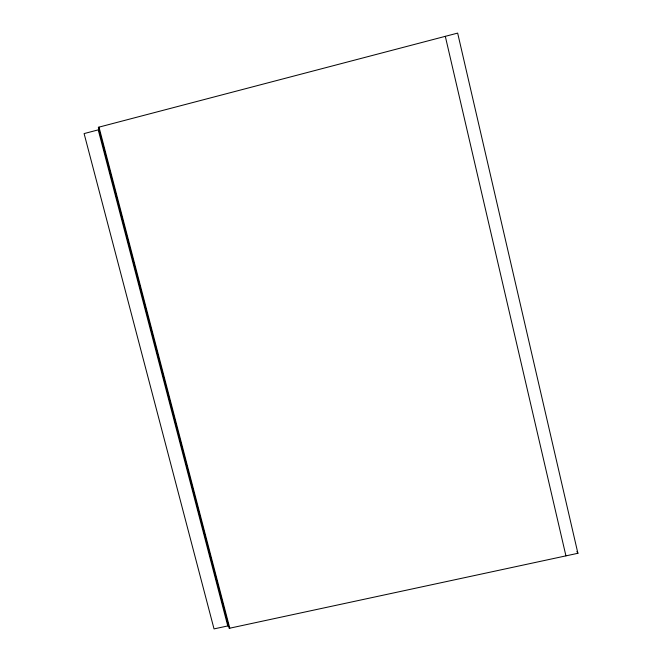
<?xml version="1.0" encoding="UTF-8"?>
<svg xmlns="http://www.w3.org/2000/svg" width="662" height="662" viewBox="0 0 662 662"><rect width="100%" height="100%" fill="white"/><g stroke="black" fill="none" stroke-linecap="round" stroke-linejoin="round"><path stroke-width="0.99" d="M227.769 625.938L98.233 129.876L84.099 133.583L214.033 628.9L227.769 625.938L228.613 624.067M577.901 553.291L229.151 628.321L98.348 127.303L457.657 33.1L577.901 553.291L576.892 551.496M98.994 127.137L229.78 628.18M445.311 36.336L565.936 555.865"/></g></svg>
